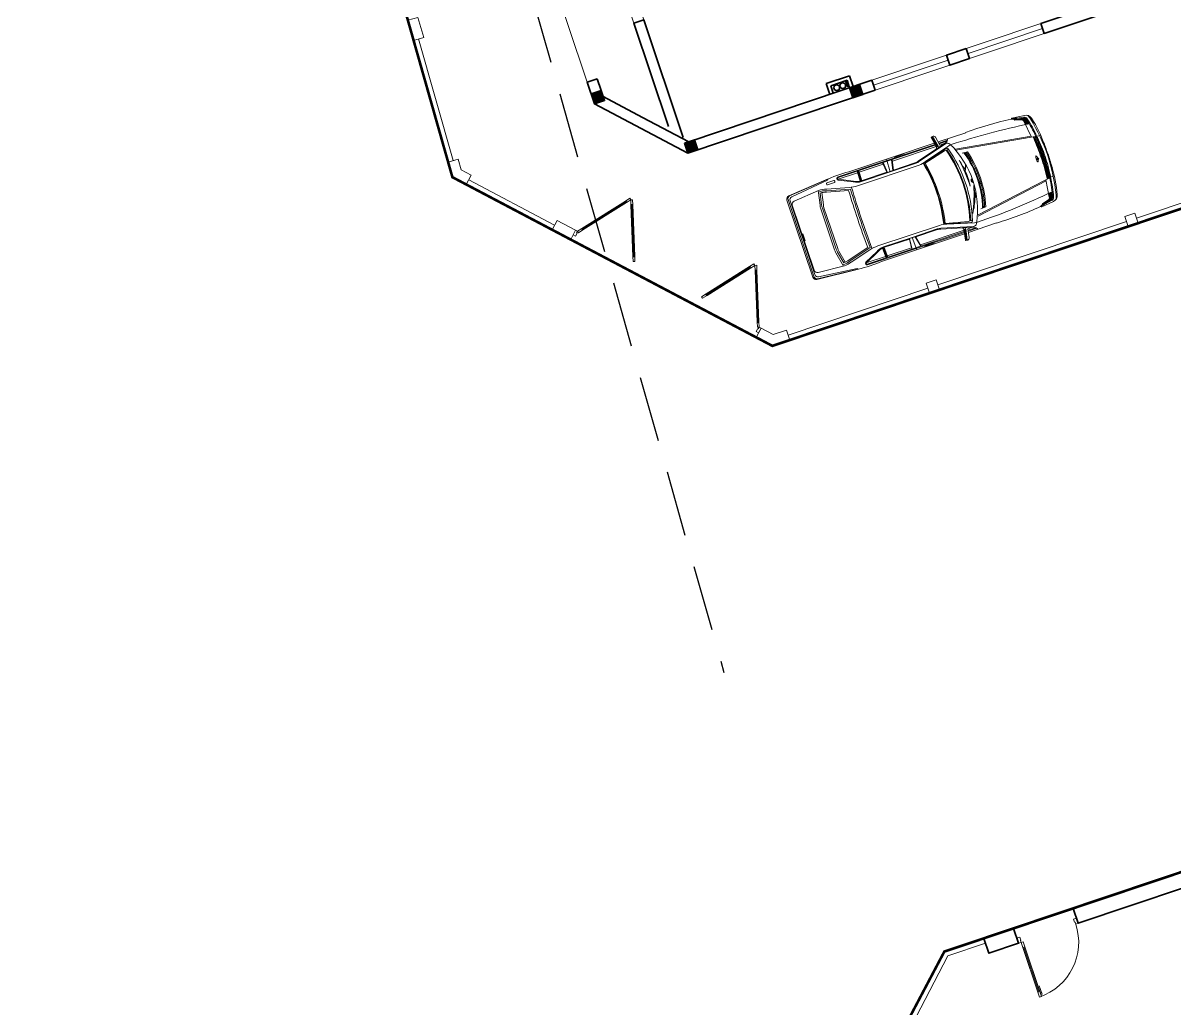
# Model space of a CAD drawing. Header units: metres. Extents: x 568336 to 569219, y 2065964 to 2066430.
# Drawn here: x 568487.03 to 568509, y 2066137.86 to 2066156.67 of the extents above; entities that cross this region are included whole.
import ezdxf

# ---------------------------------------------------------------- set-up
doc = ezdxf.new("R2010")
doc.units = ezdxf.units.M
for name, pattern in [('$AUDIT_BAD_LTYPE2', [0]), ('CENTER', [2, 1.25, -0.25, 0.25, -0.25]), ('HIDDEN', [0.375, 0.25, -0.125])]:
    doc.linetypes.add(name, pattern=pattern)
doc.layers.get('0').update_dxf_attribs({"linetype": 'CONTINUOUS'})
for name, color, linetype, lineweight in [('-CENTER', 143, 'CENTER', 13), ('-CONCRETE', 1, 'CONTINUOUS', 35), ('-DOOR', 137, 'CONTINUOUS', 9), ('-LINE1', 7, 'CONTINUOUS', 18), ('-RANH GIOI KHU DAT', 12, 'CENTER', 18), ('-WALL', 4, 'CONTINUOUS', 35), ('A-NoiThat', 39, 'CONTINUOUS', 13)]:
    doc.layers.add(name, color=color, linetype=linetype, lineweight=lineweight)
for name, color, linetype in [('-RANH GIOI LO DAT', 12, 'CONTINUOUS'), ('LoLK', 6, 'CONTINUOUS'), ('RANHGIOI', 2, 'HIDDEN')]:
    doc.layers.add(name, color=color, linetype=linetype)

# ---------------------------------------------------------------- blocks, each defined once
blk = doc.blocks.new('A$C5C575821')
at = {"layer": '-CONCRETE'}
h = blk.add_hatch(color=256, dxfattribs=at)
h.dxf.hatch_style = 1
h.paths.add_polyline_path([(0, 200), (0, 0), (200, 0), (200, 200)])
blk.add_lwpolyline([(0, 0), (200, 0), (200, 200), (0, 200)], close=True, dxfattribs=at)
blk = doc.blocks.new('A$C4E0379A3')
for p, q in [((-3086, 911), (-3652, 911)), ((-3264, 885), (-3090, 885)), ((-3008, 1028), (-3043, 837)), ((-2991, 1024), (-3026, 833)), ((-2996, 1032), (-3002, 1034)), ((-865, 903), (-71, 834)), ((-3250, 871), (-3093, 871)), ((-3188, 842), (-3098, 842)), ((-3038, 828), (-3035, 828)), ((-3021, 842), (-2142, 842)), ((-1960, 842), (-1475, 842)), ((-1476, 871), (-1470, 672)), ((-1464, 871), (-1459, 671)), ((-1453, 871), (-1447, 672)), ((-1442, 842), (-1052, 842)), ((-3607, 327), (-3545, 317)), ((-3585, 436), (-3523, 423)), ((-3632, 105), (-3569, 103)), ((-3623, 216), (-3560, 210)), ((-3632, -105), (-3569, -103)), ((-3623, -216), (-3560, -210)), ((-3607, -327), (-3545, -317)), ((-3585, -436), (-3523, -423)), ((-3250, -871), (-3093, -871)), ((-3188, -842), (-3098, -842)), ((-3008, -1028), (-3043, -837)), ((-2991, -1024), (-3026, -833)), ((-3021, -842), (-2142, -842)), ((-1960, -842), (-1475, -842)), ((-1476, -871), (-1470, -672)), ((-1464, -871), (-1459, -672)), ((-1453, -871), (-1447, -673)), ((-1442, -842), (-1052, -842)), ((-3086, -910), (-3641, -910)), ((-3264, -885), (-3090, -885)), ((-2996, -1032), (-3002, -1034))]:
    blk.add_line(p, q)
for points in [[(-4870, 845, 0.06824), (-4897, 765, 0.051611), (-4988, 0), (-4988, 207, -0.069896), (-4921, 771, -0.32103), (-4812, 866), (-4566, 891, -0.311578), (-4546, 881, -0.311578)], [(-4904, 412, -0.043765), (-4839, 789, -0.303464), (-4783, 841), (-4652, 864, -0.018633), (-4546, 881, -0.083909), (-4649, 846), (-4780, 823, 0.304556), (-4822, 785, 0.038587), (-4886, 417)], [(-3013, -885), (-1963, -885), (-1063, -885, 0.758852), (-1047, -828), (-1310, -704, 0.14996), (-1459, -658), (-2037, -658), (-2541, -658, 0.077307), (-2612, -669), (-3209, -833, -0.360394), (-3286, -801, -0.242572), (-3286, 801, -0.360655), (-3210, 833), (-2612, 669, 0.077307), (-2541, 658), (-2037, 658), (-1459, 658, 0.137614), (-1310, 704), (-1047, 828, 0.758852), (-1063, 885), (-1963, 885), (-3013, 885)], [(-3015, 871), (-1063, 871, -0.768317), (-1055, 840), (-1319, 716, -0.14228), (-1459, 671), (-1976, 672), (-1984, 666), (-2096, 666), (-2107, 672), (-2541, 672, -0.077278), (-2607, 683), (-3216, 850, -0.231129), (-3277, 911)], [(-3098, 842), (-3068, 1009, -0.322829), (-3030, 1045), (-2992, 1039, -0.422531), (-2986, 1031), (-3024, 825), (-3005, 788)], [(-869, 907, 0.039974), (-1335, 911), (-3008, 911)], [(-4844, -684, 0.027873), (-3308, -783, 0.059366), (-3253, -773), (-2747, -635, -0.079464), (-2602, -606), (-1363, -606, -0.06068), (-1199, -626), (-783, -731, 0.120949), (-629, -758), (-123, -715, 0.39497), (-63, -651), (-63, 657, 0.404135), (-125, 721), (-641, 762, 0.112937), (-783, 735), (-1199, 626, -0.06068), (-1363, 606), (-2602, 606, -0.070217), (-2747, 633), (-3253, 775, 0.044809), (-3308, 782, 0.02806), (-4844, 684)], [(-4827, 685), (-4813, 772, -0.131143), (-4795, 818)], [(-4813, 686), (-4800, 771, -0.189017), (-4772, 824)], [(-4805, 428), (-4762, 766, -0.304567), (-4730, 804), (-4609, 838, 0.23887), (-4600, 847), (-4595, 859)], [(-4800, 687), (-4788, 769, -0.304567), (-4737, 829), (-4721, 833)], [(-4787, 688), (-4775, 768, -0.304567), (-4733, 817), (-4613, 850, 0.23887), (-4612, 851), (-4611, 854)], [(-616, 731, 0.13448), (-772, 708), (-1214, 588, -0.016626), (-1214, -587), (-771, -703)], [(-759, -677, 0.11132), (-643, -700), (-596, -475, 0.051729), (-590, -414), (-590, 411, 0.050349), (-596, 470), (-644, 704, 0.111864), (-760, 681), (-1172, 574, -0.016174), (-1172, -574), (-759, -677)], [(-23, 782), (-23, -782, -0.389106), (-71, -834), (-865, -903)], [(-676, 703), (-628, 463, -0.050349), (-622, 411), (-622, -414, -0.051729), (-628, -468), (-676, -698)], [(-623, 762), (-564, 476, -0.050349), (-558, 411), (-558, -414, -0.051729), (-565, -481), (-623, -757)], [(-3452, 562), (-3554, 551, 0.073531), (-3635, 0, 0.073531), (-3554, -551), (-3452, -562)], [(-3530, -553, -0.073847), (-3612, 0, -0.073847), (-3530, 553, -0.153472)], [(-3506, -555, -0.074177), (-3588, 0, -0.074177), (-3506, 555, -0.153472)], [(-3488, -558, -0.077146), (-3574, 0, -0.077146), (-3488, 558, -0.077146)], [(-3417, 308, 0.045041), (-3467, 93, -0.050749), (-3278, 596, 0.062222), (-3412, 322), (-3425, 317), (-3463, 241)], [(-3303, 545, 0.052375), (-3409, 311), (-3419, 308), (-3467, 214)], [(-2699, 620, 0.107895), (-2700, -620, 0.109161)], [(-2687, 617, 0.107872), (-2688, -617, -0.970081)], [(-1244, 612, -0.017383), (-1244, -612, 9.34877)], [(-4988, 259), (-4994, 259, 0.001921), (-5000, 0)], [(-4914, 6, -0.025368), (-4898, 390, -0.026384)], [(-4870, 6, -0.025968), (-4853, 394, 0.502127), (-4857, 398), (-4908, 388)], [(-4899, 6, -0.025667), (-4883, 393, -0.026384)], [(-4885, 6, -0.02596), (-4867, 396, -0.026384)], [(-4988, -259), (-4994, -259, -0.001921), (-5000, 0)], [(-4870, -845, -0.06824), (-4897, -765, -0.051611), (-4988, 0), (-4988, -207, 0.069896), (-4921, -771, 0.32103), (-4812, -866), (-4566, -891, 0.311578), (-4546, -881, 0.311578)], [(-3401, -235, 0.045041), (-3354, -451, -0.050749), (-3398, 84, 0.062222), (-3402, -221), (-3412, -231), (-3449, -323)], [(-3446, -343), (-3402, -237), (-3395, -229, -0.052375), (-3399, 28)], [(-4898, -390, -0.025409), (-4914, -6, -0.026384)], [(-4908, -388), (-4857, -398, 0.502127), (-4853, -394, -0.02601), (-4870, -6, -0.026384)], [(-4883, -393, -0.025709), (-4899, -6, -0.026384)], [(-4867, -396, -0.026002), (-4885, -6, -0.026384)], [(-4906, -412, 0.046101), (-4839, -789, 0.303464), (-4783, -841), (-4652, -864, 0.018633), (-4546, -881, 0.083909), (-4649, -846), (-4780, -823, -0.304556), (-4822, -785, -0.038587), (-4886, -417)], [(-4805, -428), (-4762, -766, 0.304567), (-4730, -804), (-4609, -838, -0.23887), (-4600, -847), (-4595, -859)], [(-4827, -685), (-4813, -772, 0.131143), (-4795, -818)], [(-4813, -686), (-4800, -771, 0.189017), (-4772, -824)], [(-4800, -687), (-4788, -769, 0.304567), (-4737, -829), (-4721, -833)], [(-4787, -688), (-4775, -768, 0.304567), (-4733, -817), (-4613, -850, -0.23887), (-4612, -851), (-4611, -854)], [(-3015, -871), (-1063, -871, 0.768317), (-1055, -840), (-1319, -716, 0.149181), (-1459, -672), (-1976, -672), (-1984, -666), (-2096, -666), (-2107, -672), (-2541, -672, 0.077278), (-2607, -683), (-3216, -850, 0.228236), (-3277, -910)], [(-3098, -842), (-3068, -1009, 0.322829), (-3030, -1045), (-2992, -1039, 0.422531), (-2986, -1031), (-3024, -825), (-3005, -788)], [(-869, -907, -0.041495), (-1348, -910), (-3008, -910)]]:
    blk.add_lwpolyline(points, format="xyb")
for points in [[(-3016, 1043), (-3058, 831), (-3055, 803)], [(-2204, 911), (-2204, 885), (-2394, 885), (-2394, 911)], [(-2225, 911), (-2225, 901), (-2375, 901), (-2375, 911)], [(-2048, 911), (-2037, 658)], [(-3358, 675), (-4802, 452)], [(-2721, 607), (-3148, 713), (-3235, 713)], [(-2107, 672), (-2147, 871)], [(-2096, 666), (-2138, 871)], [(-1984, 666), (-1965, 871)], [(-1976, 672), (-1957, 871)], [(-1442, 871), (-1437, 672)], [(-3355, 654), (-4981, 402)], [(-52, 73), (-81, 73), (-81, -67), (-52, -67)], [(-52, 56), (-64, 56), (-64, -50), (-52, -50)], [(-3355, -654), (-4981, -402)], [(-3358, -675), (-4802, -452)], [(-2721, -607), (-3148, -713), (-3235, -713)], [(-2048, -910), (-2037, -658)], [(-3016, -1043), (-3058, -831), (-3055, -803)], [(-2107, -672), (-2147, -871)], [(-2096, -666), (-2138, -871)], [(-1984, -666), (-1965, -871)], [(-1976, -672), (-1957, -871)], [(-1442, -871), (-1437, -673)], [(-2204, -911), (-2204, -885), (-2394, -885), (-2394, -911)], [(-2225, -911), (-2225, -901), (-2375, -901), (-2375, -911)]]:
    blk.add_lwpolyline(points)
for points in [[(-51, -742), (-51, 742, 0.373826), (-106, 805), (-855, 891), (-873, 911), (-57, 841, -0.383818), (0, 777), (0, -777, -0.383818), (-57, -841), (-873, -911), (-855, -891), (-106, -805, 0.373826)], [(-2720, -616), (-3193, -743, -0.388671), (-3229, -725, -0.143383), (-3230, 726, -0.390953), (-3193, 744), (-2720, 613, 0.106047)], [(-4855, 0, -0.027521), (-4837, 410, 0.543027), (-4844, 416), (-4897, 402, 0.308444), (-4911, 385, 0.028524), (-4934, 0, 0.028524), (-4911, -385, 0.308444), (-4897, -402), (-4844, -416, 0.543027), (-4837, -410, -0.027521)], [(-4788, -1, -0.027754), (-4787, 23, -0.037978), (-4784, 41, -0.078467), (-4777, 56, -0.253942), (-4772, 59, -0.253942), (-4767, 56, -0.078467), (-4761, 41, -0.037978), (-4757, 23, -0.027754), (-4756, -1, -0.027754), (-4757, -26, -0.037978), (-4761, -44, -0.078467), (-4767, -59, -0.253942), (-4772, -62, -0.253942), (-4777, -59, -0.078467), (-4784, -44, -0.037978), (-4787, -26, -0.027754)], [(-964, -803), (-826, -803, -0.414214), (-812, -816), (-812, -830, -0.414214), (-826, -843), (-964, -843, -0.414214), (-978, -830), (-978, -816, -0.414214)]]:
    blk.add_lwpolyline(points, format="xyb", close=True)
blk.add_lwpolyline([(-4934, 6), (-4862, 6), (-4862, -6), (-4934, -6)], close=True)
blk.add_circle((-4790, 0), 18.6)
for centre, radius, start, end in [((-3881, -5392), 6308, 87.9178, 96.0471), ((-3001, 1027), 7.1, 97.391, 169.6732), ((-2998, 1026), 7.1, 349.5958, 77.7177), ((-759, 1), 2540, 163.7108, 196.3207), ((-760, 1), 2524, 163.6221, 196.4284), ((-3036, 835), 7.1, 169.6732, 254.7635), ((-3033, 834), 7.1, 254.7635, 349.5958), ((-76, 782), 52.4, 0, 85.0453), ((-4907, 383), 4.88, 104.8511, 173.4195), ((-3490, 0), 43.4, 283.8142, 76.2369), ((-3490, 0), 27.3, 291.602, 68.4492), ((-4907, -383), 4.88, 186.5805, 255.1489), ((-3036, -835), 7.1, 105.2365, 190.3268), ((-3033, -834), 7.1, 10.4042, 105.2365), ((-651, -432), 297, 246.2045, 276.7034), ((-3886, 5391), 6307, 263.9971, 272.2302), ((-3001, -1027), 7.1, 190.3268, 262.609), ((-2998, -1026), 7.1, 282.2823, 10.4042)]:
    blk.add_arc(centre, radius, start, end)
blk = doc.blocks.new('CONG2')
at = {"layer": '-LINE1', "lineweight": 18}
blk.add_line((257137, -126793), (257137, -126693), dxfattribs=at)
at = {"ltscale": 100}
for p, q in [((255907, -126606), (256397, -125757)), ((256427, -125775), (255937, -126623)), ((256527, -125775), (257017, -126623)), ((257047, -126606), (256557, -125757))]:
    blk.add_line(p, q, dxfattribs=at)
for points in [[(256477, -125688), (256427, -125775), (256416, -125768), (256421, -125760), (256412, -125755), (256407, -125763), (256397, -125757), (256447, -125671)], [(256477, -125688), (256527, -125775), (256538, -125768), (256533, -125760), (256541, -125755), (256546, -125763), (256557, -125757), (256507, -125671)], [(255917, -126612), (255912, -126621), (255921, -126626), (255926, -126617), (255937, -126623), (255887, -126710), (255857, -126693), (255907, -126606)], [(257036, -126612), (257041, -126621), (257033, -126626), (257028, -126617), (257017, -126623), (257067, -126710), (257097, -126693), (257047, -126606)], [(257087, -126728), (257097, -126728), (257097, -126693), (257137, -126693), (257137, -126793), (257087, -126793)]]:
    blk.add_lwpolyline(points, close=True, dxfattribs=at)
at = {"color": 8, "ltscale": 100}
for points in [[(256412, -125755), (256421, -125760), (255921, -126626), (255912, -126621)], [(256541, -125755), (256533, -125760), (257033, -126626), (257041, -126621)]]:
    blk.add_lwpolyline(points, close=True, dxfattribs=at)
blk = doc.blocks.new('M22-T1')
at = {"layer": '-CONCRETE'}
for centre, radius in [((199941, -363735, 0), 13), ((199979, -363735, 0), 13), ((200021, -363735, 0), 13), ((199990, -363825, 0), 55), ((199990, -363946, 0), 55)]:
    blk.add_circle(centre, radius, dxfattribs=at)
at = {"layer": '-DOOR'}
for p, q in [((200171, -359864), (200171, -361364)), ((200071, -361764), (200071, -361364)), ((200271, -361764), (200271, -361364)), ((200171, -361764), (200171, -363264))]:
    blk.add_line(p, q, dxfattribs=at)
for points in [[(200071, -363264), (200071, -359864), (200271, -359864), (200271, -363264)], [(193990, -367024), (197590, -367024), (197590, -367224), (193990, -367224)]]:
    blk.add_lwpolyline(points, close=True, dxfattribs=at)
at = {"layer": '-LINE1'}
for points in [[(204170, -359314), (204170, -355514)], [(204170, -363314), (204170, -359514)], [(204170, -366327), (204170, -363514)], [(193750, -368424), (198374, -368424)], [(199424, -371162), (200764, -369883)], [(196571, -371213), (198981, -371327)]]:
    blk.add_lwpolyline(points, dxfattribs=at)
at = {"layer": '-LINE1', "ltscale": 10}
for points in [[(204070, -359514), (204270, -359514), (204270, -359314), (204070, -359314)], [(204070, -363514), (204270, -363514), (204270, -363314), (204070, -363314)], [(200695, -369810), (200833, -369955), (201123, -369679), (200984, -369534)], [(196176, -371095), (196167, -371294), (196566, -371313), (196576, -371113)]]:
    blk.add_lwpolyline(points, close=True, dxfattribs=at)
for points in [[(204270, -366677), (204270, -366327), (204070, -366327), (204070, -366591)], [(204070, -366591), (203879, -366774), (204017, -366919), (204270, -366677)], [(199199, -371237), (198985, -371227), (198976, -371427), (199276, -371441)], [(199276, -371441), (199493, -371234), (199355, -371089), (199199, -371237)]]:
    blk.add_lwpolyline(points, dxfattribs=at)
at = {"layer": '-RANH GIOI LO DAT', "linetype": 'HIDDEN', "ltscale": 10, "const_width": 50}
blk.add_lwpolyline([(193270, -351314), (193270, -371157), (199276, -371441), (204270, -366677), (204270, -351314)], close=True, dxfattribs=at)
at = {"layer": '-WALL'}
for p, q in [((200070, -356614), (200070, -359864)), ((200270, -356614), (200270, -359864)), ((200270, -359864), (200070, -359864)), ((200070, -366950), (200070, -363264)), ((200070, -363264), (200270, -363264)), ((200270, -363264), (200270, -367036)), ((199850, -364114), (199850, -363644)), ((199850, -363644), (200070, -363644)), ((199920, -364044), (199920, -363714)), ((199920, -363714), (200070, -363714)), ((199850, -364114), (200070, -364114)), ((199920, -364044), (200070, -364044)), ((199963, -367024), (197590, -367024)), ((197590, -367024), (197590, -367224)), ((198814, -368424), (200270, -367036)), ((199348, -367639), (200070, -366950)), ((199668, -367224), (197590, -367224)), ((198734, -368224), (199348, -367639)), ((198614, -368224), (198374, -368224)), ((198374, -368224), (198374, -368424)), ((198374, -368424), (198814, -368424))]:
    blk.add_line(p, q, dxfattribs=at)
at = {"layer": '-WALL', "color": 250}
for p, q in [((200070, -361364), (200270, -361364)), ((200070, -361764), (200270, -361764))]:
    blk.add_line(p, q, dxfattribs=at)
at = {"layer": '-WALL'}
blk.add_lwpolyline([(200270, -361364), (200070, -361364), (200070, -361764), (200270, -361764)], close=True, dxfattribs=at)
at = {"layer": '-DOOR', "rotation": 43.64777545990042}
blk.add_blockref('CONG2', (-69631, -452582), dxfattribs=at)
at = {"layer": '-DOOR', "xscale": -1, "rotation": 43.64238922955776}
blk.add_blockref('CONG2', (299627, -100387), dxfattribs=at)
at = {"layer": '-WALL'}
for p in [(200070, -363714), (200070, -367038), (198614, -368424)]:
    blk.add_blockref('A$C5C575821', p, dxfattribs=at)
at = {"layer": 'A-NoiThat', "rotation": 270}
blk.add_blockref('A$C4E0379A3', (202497, -365527), dxfattribs=at)
blk = doc.blocks.new('t1$0$D11')
at = {"linetype": '$AUDIT_BAD_LTYPE2'}
for p, q in [((70, 100), (70, 1000)), ((90, 1000), (90, 100))]:
    blk.add_line(p, q, dxfattribs=at)
for points in [[(50, 1000), (90, 1000), (90, 1100), (50, 1100), (50, 1000)], [(50, 1003), (50, 100)], [(50, 100), (90, 100), (90, 0), (50, 0), (50, 100)]]:
    blk.add_lwpolyline(points)
for points in [[(118, 895), (118, 1064), (90, 1064), (90, 1036), (113, 1036), (113, 895)], [(0, 0), (50, 0), (50, -40), (60, -40), (60, -100), (0, -100)], [(1200, 0), (1150, 0), (1150, -40), (1140, -40), (1140, -100), (1200, -100)]]:
    blk.add_lwpolyline(points, close=True)
at = {"linetype": '$AUDIT_BAD_LTYPE2', "ltscale": 0.3}
blk.add_arc((50, 0), 1100, 0, 90, dxfattribs=at)
blk = doc.blocks.new('BT2-T1.2')
at = {"layer": '-LINE1', "lineweight": 18}
blk.add_line((568506.942, 2066139.741), (568506.873, 2066139.718), dxfattribs=at)
at = {"layer": '-LINE1'}
blk.add_lwpolyline([(568505.388, 2066139.114), (568504.674, 2066138.874), (568501.386, 2066132.553)], dxfattribs=at)
at = {"layer": '-RANH GIOI KHU DAT', "linetype": 'HIDDEN', "ltscale": 10, "const_width": 0.05}
blk.add_lwpolyline([(568522.147, 2066123.747), (568505.331, 2066118.104), (568501.229, 2066132.557), (568504.604, 2066138.956), (568515.784, 2066142.708), (568522.147, 2066123.747)], dxfattribs=at)
at = {"layer": '-WALL'}
for points in [[(568507.062, 2066139.781), (568510.096, 2066140.799), (568510.192, 2066140.515), (568507.158, 2066139.497)], [(568505.356, 2066139.208), (568505.925, 2066139.399), (568506.02, 2066139.115), (568505.451, 2066138.924)]]:
    blk.add_lwpolyline(points, close=True, dxfattribs=at)
at = {"layer": '-DOOR', "xscale": -0.001, "yscale": 0.001, "zscale": 0.0009999999999999998, "rotation": 198.5515125111749}
blk.add_blockref('t1$0$D11', (568506.02, 2066139.115), dxfattribs=at)

msp = doc.modelspace()

# ---------------------------------------------------------------- linework, layer by layer
at = {"layer": 'RANHGIOI', "color": 12, "ltscale": 5}
msp.add_lwpolyline([(568487.025, 2066191.396), (568500.399, 2066144.283)], dxfattribs=at)

# ---------------------------------------------------------------- block references
at = {"layer": '-CENTER', "xscale": 0.001, "yscale": 0.001, "zscale": 0.001, "rotation": 288.5514997335048}
msp.add_blockref('M22-T1', (568783.957, 2066460.829), dxfattribs=at)
at = {"layer": 'LoLK'}
msp.add_blockref('BT2-T1.2', (0, 0), dxfattribs=at)

doc.saveas('drawing.dxf')
